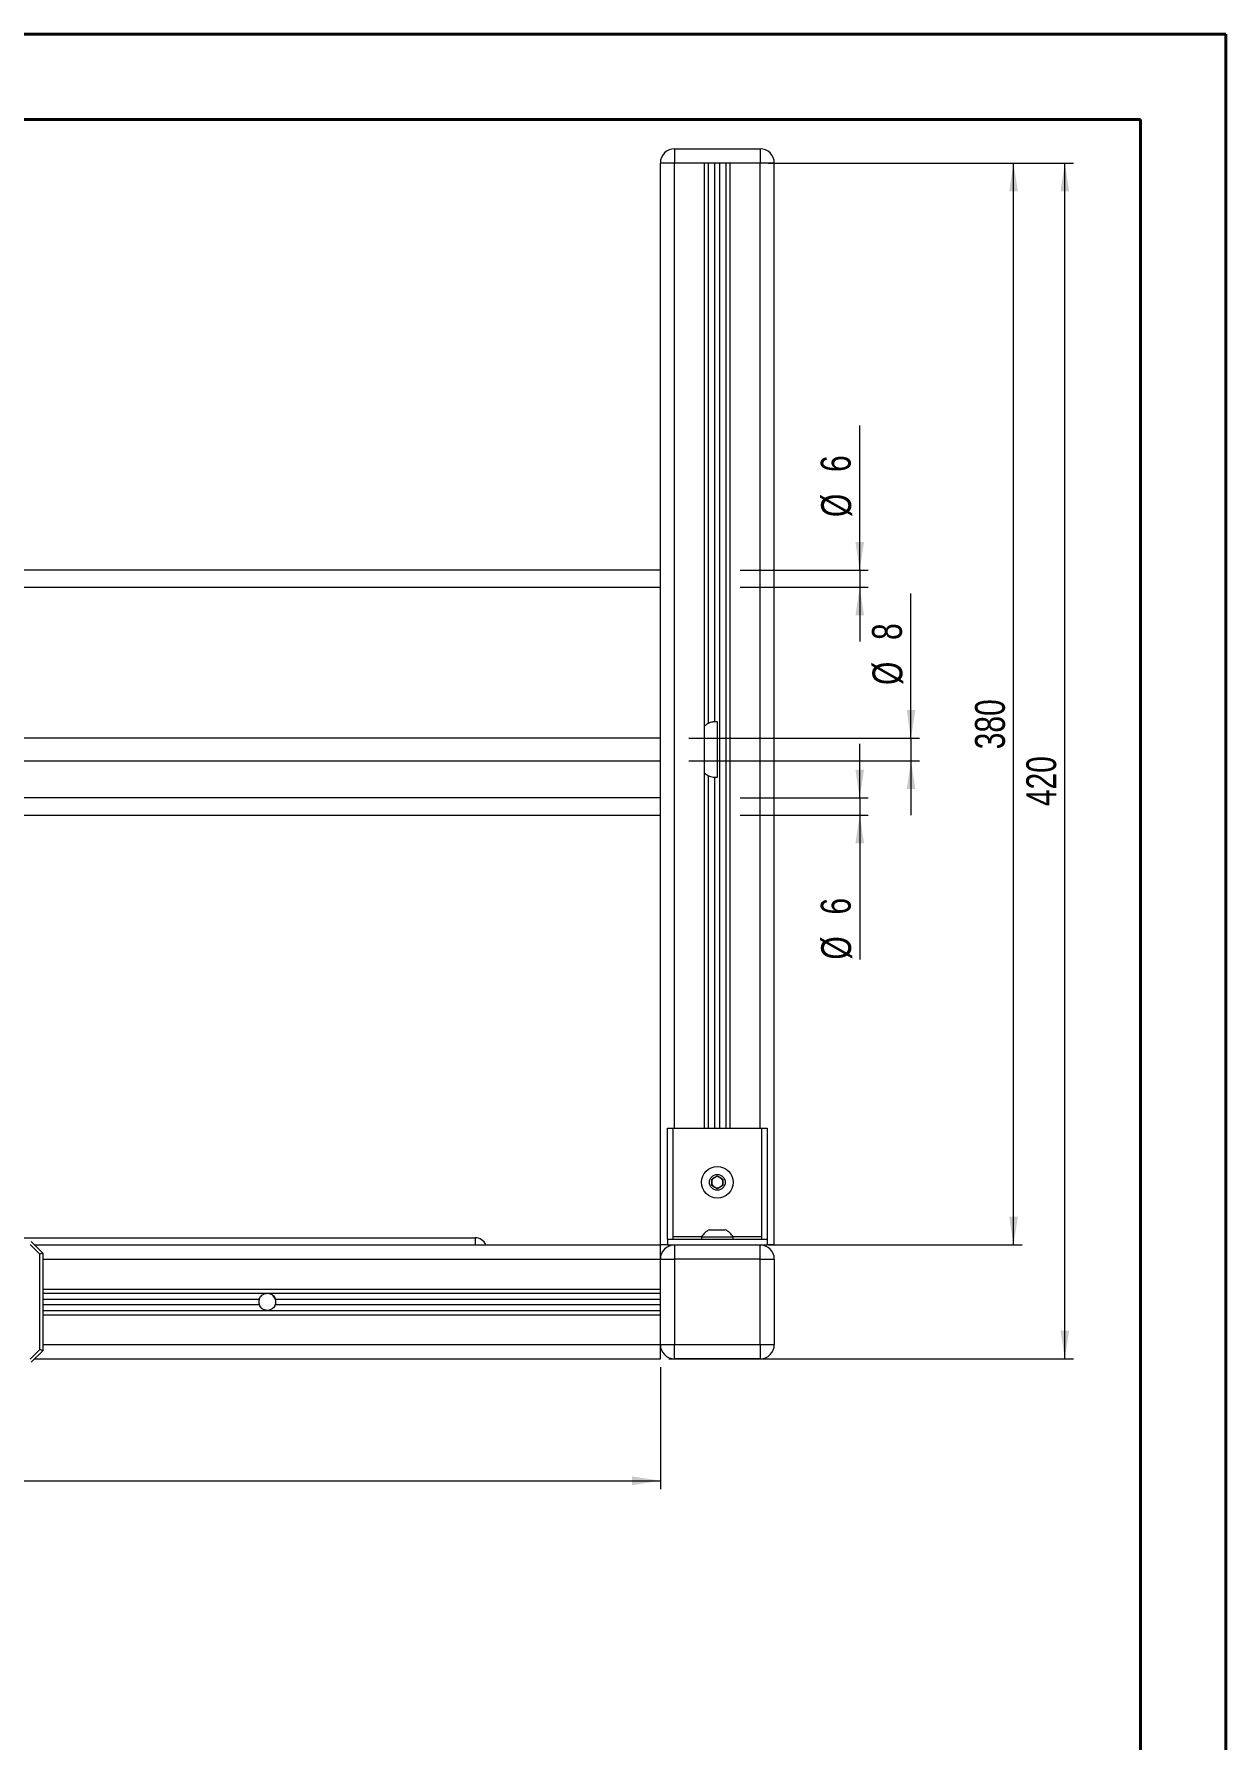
# Model space of a CAD drawing. Header units: millimetres. Extents: x 0 to 594, y 0 to 420.
# Drawn here: x 454.6 to 594.1, y 220.5 to 420.2 of the extents above; entities that cross this region are included whole.
import ezdxf

# ---------------------------------------------------------------- set-up
doc = ezdxf.new("R2010")
doc.units = ezdxf.units.MM
doc.styles.add('SLDTEXTSTYLE0', font='TXT', dxfattribs={"width": 0.75})
doc.dimstyles.new('SLDDIMSTYLE0', dxfattribs={"dimtxt": 3.5, "dimasz": 3.302, "dimexe": 0, "dimexo": 0.0625, "dimgap": 0.875, "dimtad": 1, "dimlfac": 3, "dimrnd": 1e-09, "dimzin": 12, "dimdsep": 46, "dimtxsty": 'SLDTEXTSTYLE0', "dimsah": 1, "dimcen": 0.09, "dimadec": 0, "dimazin": 3, "dimtfac": 1, "dimtmove": 0, "dimatfit": 0, "dimfxl": 0, "dimfrac": 2, "dimtolj": 1, "dimtzin": 12, "dimarcsym": 0})
doc.dimstyles.new('SLDDIMSTYLE1', dxfattribs={"dimtxt": 3.5, "dimasz": 3.302, "dimexe": 0, "dimexo": 0.0625, "dimgap": 0.875, "dimtad": 1, "dimlfac": 3, "dimrnd": 1e-09, "dimzin": 12, "dimdsep": 46, "dimtxsty": 'SLDTEXTSTYLE0', "dimsah": 1, "dimcen": 0.09, "dimadec": 0, "dimazin": 3, "dimtfac": 1, "dimtofl": 0, "dimtmove": 0, "dimatfit": 3, "dimfxl": 0, "dimfrac": 2, "dimtolj": 1, "dimtzin": 12, "dimarcsym": 0})

# ---------------------------------------------------------------- blocks, each defined once
blk = doc.blocks.new('*D7')
at = {"color": 7, "linetype": 'Continuous', "lineweight": 0}
for p, q in [((540.57, 405.12), (570.23, 405.12)), ((569.23, 278.45), (569.23, 405.12)), ((540.57, 278.45), (570.23, 278.45))]:
    blk.add_line(p, q, dxfattribs=at)
for points in [[(569.23, 405.12), (568.73, 401.82), (569.74, 401.82)], [(569.23, 278.45), (569.74, 281.75), (568.73, 281.75)]]:
    blk.add_solid(points, dxfattribs=at)
at = {"color": 7, "linetype": 'Continuous', "lineweight": 0, "insert": (564.72, 336.48, -6.82), "char_height": 3.5, "attachment_point": 1, "rotation": 90, "style": 'SLDTEXTSTYLE0'}
blk.add_mtext('380', dxfattribs=at)
blk = doc.blocks.new('*D8')
at = {"color": 7, "linetype": 'Continuous', "lineweight": 0}
for p, q in [((369.23, 264.12), (369.23, 249.84)), ((527.9, 264.12), (527.9, 249.84)), ((369.23, 250.84), (527.9, 250.84))]:
    blk.add_line(p, q, dxfattribs=at)
for points in [[(369.23, 250.84), (372.54, 250.33), (372.54, 251.35)], [(527.9, 250.84), (524.6, 251.35), (524.6, 250.33)]]:
    blk.add_solid(points, dxfattribs=at)
at = {"color": 7, "linetype": 'Continuous', "lineweight": 0, "insert": (443.4, 255.35, -6.82), "char_height": 3.5, "attachment_point": 1, "style": 'SLDTEXTSTYLE0'}
blk.add_mtext('476', dxfattribs=at)
blk = doc.blocks.new('*D10')
at = {"color": 7, "linetype": 'Continuous', "lineweight": 0}
for p, q in [((551.23, 357.45), (551.23, 374.38)), ((537.23, 357.45), (552.23, 357.45)), ((551.23, 357.45), (551.23, 355.45)), ((537.23, 355.45), (552.23, 355.45)), ((551.23, 355.45), (551.23, 349.1))]:
    blk.add_line(p, q, dxfattribs=at)
for points in [[(551.23, 357.45), (551.74, 360.75), (550.73, 360.75)], [(551.23, 355.45), (550.73, 352.15), (551.74, 352.15)]]:
    blk.add_solid(points, dxfattribs=at)
at = {"color": 7, "linetype": 'Continuous', "lineweight": 0, "char_height": 3.5, "attachment_point": 1, "rotation": 90, "style": 'SLDTEXTSTYLE0'}
for s, insert in [('6', (546.67, 368.95, -6.82)), ('%%c', (546.72, 363.67, -6.82))]:
    blk.add_mtext(s, dxfattribs=dict(at, insert=insert))
blk = doc.blocks.new('*D11')
at = {"color": 7, "linetype": 'Continuous', "lineweight": 0}
for p, q in [((557.23, 337.78), (557.23, 354.71)), ((531.23, 337.78), (558.23, 337.78)), ((557.23, 337.78), (557.23, 335.12)), ((531.23, 335.12), (558.23, 335.12)), ((557.23, 335.12), (557.23, 328.77))]:
    blk.add_line(p, q, dxfattribs=at)
for points in [[(557.23, 337.78), (557.74, 341.09), (556.73, 341.09)], [(557.23, 335.12), (556.73, 331.82), (557.74, 331.82)]]:
    blk.add_solid(points, dxfattribs=at)
at = {"color": 7, "linetype": 'Continuous', "lineweight": 0, "char_height": 3.5, "attachment_point": 1, "rotation": 90, "style": 'SLDTEXTSTYLE0'}
for s, insert in [('8', (552.67, 349.28, -6.82)), ('%%c', (552.72, 344.01, -6.82))]:
    blk.add_mtext(s, dxfattribs=dict(at, insert=insert))
blk = doc.blocks.new('*D12')
at = {"color": 7, "linetype": 'Continuous', "lineweight": 0}
for p, q in [((551.23, 330.78), (551.23, 337.13)), ((537.23, 330.78), (552.23, 330.78)), ((551.23, 330.78), (551.23, 328.78)), ((537.23, 328.78), (552.23, 328.78)), ((551.23, 328.78), (551.23, 311.86))]:
    blk.add_line(p, q, dxfattribs=at)
for points in [[(551.23, 330.78), (551.74, 334.09), (550.73, 334.09)], [(551.23, 328.78), (550.73, 325.48), (551.74, 325.48)]]:
    blk.add_solid(points, dxfattribs=at)
at = {"color": 7, "linetype": 'Continuous', "lineweight": 0, "char_height": 3.5, "attachment_point": 1, "rotation": 90, "style": 'SLDTEXTSTYLE0'}
for s, insert in [('6', (546.67, 317.13, -6.82)), ('%%c', (546.72, 311.86, -6.82))]:
    blk.add_mtext(s, dxfattribs=dict(at, insert=insert))
blk = doc.blocks.new('*D13')
at = {"color": 7, "linetype": 'Continuous', "lineweight": 0}
for p, q in [((542.23, 405.12), (576.23, 405.12)), ((575.23, 265.12), (575.23, 405.12)), ((528.9, 265.12), (576.23, 265.12))]:
    blk.add_line(p, q, dxfattribs=at)
for points in [[(575.23, 405.12), (574.73, 401.82), (575.74, 401.82)], [(575.23, 265.12), (575.74, 268.42), (574.73, 268.42)]]:
    blk.add_solid(points, dxfattribs=at)
at = {"color": 7, "linetype": 'Continuous', "lineweight": 0, "insert": (570.72, 329.82, -6.82), "char_height": 3.5, "attachment_point": 1, "rotation": 90, "style": 'SLDTEXTSTYLE0'}
blk.add_mtext('420', dxfattribs=at)

msp = doc.modelspace()

# ---------------------------------------------------------------- linework, layer by layer
at = {"color": 7, "linetype": 'Continuous', "lineweight": 40}
for p, q in [((0.0788, 420.2148), (594.0788, 420.2148)), ((594.0788, 0.2148), (594.0788, 420.2148)), ((25.0788, 410.2148), (584.0788, 410.2148)), ((584.0788, 410.2148), (584.0788, 10.2148))]:
    msp.add_line(p, q, dxfattribs=at)
at = {"color": 7, "linetype": 'Continuous', "lineweight": 15}
for p, q in [((529.5674, 406.785), (539.5674, 406.785)), ((529.5674, 406.785), (529.5674, 405.1183)), ((539.5674, 406.785), (539.5674, 405.1183)), ((527.9007, 278.4517), (527.9007, 405.1183)), ((529.5674, 405.1183), (527.9007, 405.1183)), ((533.0674, 405.1183), (529.5674, 405.1183)), ((539.5674, 405.1183), (529.5674, 405.1183)), ((533.0674, 292.1183), (533.0674, 405.1183)), ((533.5506, 339.5508), (533.5506, 405.1183)), ((534.2577, 339.7176), (534.2577, 405.1183)), ((536.0674, 292.1183), (536.0674, 405.1183)), ((539.5674, 405.1183), (536.0674, 405.1183)), ((541.2341, 405.1183), (539.5674, 405.1183)), ((541.2341, 278.4517), (541.2341, 405.1183)), ((527.9007, 357.4517), (432.9855, 357.4517)), ((432.9855, 355.4517), (527.9007, 355.4517)), ((534.2577, 339.7176), (534.5674, 339.7176)), ((534.5674, 339.7176), (534.5674, 333.1857)), ((527.9007, 337.785), (431.3189, 337.785)), ((431.3189, 335.1183), (527.9007, 335.1183)), ((534.5674, 333.1857), (534.2577, 333.1857)), ((527.9007, 330.785), (432.9855, 330.785)), ((432.9855, 328.785), (527.9007, 328.785)), ((528.7341, 292.1183), (529.4007, 292.1183)), ((528.7341, 279.1183), (528.7341, 292.1183)), ((529.4007, 279.1183), (529.4007, 292.1183)), ((529.4007, 292.1183), (539.7341, 292.1183)), ((539.7341, 292.1183), (539.7341, 279.1183)), ((539.7341, 292.1183), (540.4007, 292.1183)), ((540.4007, 292.1183), (540.4007, 279.1183)), ((533.907, 286.1663), (534.5674, 286.5476)), ((533.907, 285.4037), (533.907, 286.1663)), ((534.5674, 286.5476), (535.2278, 286.1663)), ((535.2278, 286.1663), (535.2278, 285.4037)), ((534.5674, 285.0224), (533.907, 285.4037)), ((535.2278, 285.4037), (534.5674, 285.0224)), ((533.6424, 280.2359), (535.4924, 280.2359)), ((390.9007, 279.285), (506.234, 279.285)), ((455.2841, 277.3635), (454.1459, 278.5017)), ((454.284, 278.835), (455.6174, 277.5016)), ((454.6674, 278.4517), (527.9007, 278.4517)), ((528.7341, 278.4517), (527.9007, 278.4517)), ((527.9007, 276.785), (527.9007, 278.4517)), ((528.7341, 279.1183), (528.7341, 278.4517)), ((528.7341, 279.1183), (529.4007, 279.1183)), ((528.7341, 278.4517), (529.5674, 278.4517)), ((529.4007, 279.1183), (539.7341, 279.1183)), ((529.5674, 278.4517), (533.0674, 278.4517)), ((529.5674, 278.4517), (539.5674, 278.4517)), ((529.5674, 278.4517), (529.5674, 276.785)), ((532.7174, 279.3808), (532.7174, 279.1183)), ((532.7174, 279.3808), (536.4173, 279.3808)), ((536.0674, 278.4517), (539.5674, 278.4517)), ((536.4173, 279.1183), (536.4173, 279.3808)), ((539.5674, 278.4517), (540.4007, 278.4517)), ((539.5674, 276.785), (539.5674, 278.4517)), ((539.7341, 279.1183), (540.4007, 279.1183)), ((540.4007, 279.1183), (540.4007, 278.4517)), ((541.2341, 278.4517), (540.4007, 278.4517)), ((455.2841, 266.2064), (455.2841, 277.3635)), ((455.6174, 277.5016), (455.6174, 266.0684)), ((527.9007, 273.285), (527.9007, 276.785)), ((527.9007, 266.785), (527.9007, 276.785)), ((527.9007, 276.785), (529.5674, 276.785)), ((529.5674, 276.785), (529.5674, 266.785)), ((539.5674, 276.785), (529.5674, 276.785)), ((539.5674, 266.785), (539.5674, 276.785)), ((539.5674, 276.785), (541.2341, 276.785)), ((541.2341, 276.785), (541.2341, 273.285)), ((541.2341, 276.785), (541.2341, 266.785)), ((455.6174, 273.285), (527.9007, 273.285)), ((482.8516, 272.0946), (527.9007, 272.0946)), ((455.6174, 270.285), (527.9007, 270.285)), ((482.8516, 271.4753), (527.9007, 271.4753)), ((527.9007, 266.785), (527.9007, 270.285)), ((541.2341, 270.285), (541.2341, 266.785)), ((454.1459, 265.0683), (455.2841, 266.2064)), ((455.6174, 266.0684), (454.284, 264.735)), ((527.9007, 265.1183), (527.9007, 266.785)), ((527.9007, 266.785), (529.5674, 266.785)), ((529.5674, 266.785), (539.5674, 266.785)), ((529.5674, 265.1183), (529.5674, 266.785)), ((539.5674, 266.785), (541.2341, 266.785)), ((539.5674, 266.785), (539.5674, 265.1183)), ((454.6674, 265.1183), (527.9007, 265.1183)), ((533.0674, 265.1183), (529.5674, 265.1183)), ((539.5674, 265.1183), (529.5674, 265.1183)), ((539.5674, 265.1183), (536.0674, 265.1183))]:
    msp.add_line(p, q, dxfattribs=at)
at = {"color": 66, "linetype": 'Continuous', "lineweight": 15}
for p, q in [((529.5674, 292.1183), (529.5674, 405.1183)), ((534.877, 292.1183), (534.877, 405.1183)), ((535.5841, 292.1183), (535.5841, 405.1183)), ((539.5674, 292.1183), (539.5674, 405.1183)), ((533.5506, 292.1183), (533.5506, 333.3525)), ((534.2577, 292.1183), (534.2577, 333.1857)), ((506.234, 279.285), (506.234, 278.4517)), ((529.4007, 279.4517), (532.7604, 279.4517)), ((536.3744, 279.4517), (539.7341, 279.4517)), ((455.6174, 276.785), (527.9007, 276.785)), ((455.6174, 272.8017), (527.9007, 272.8017)), ((455.6174, 272.0946), (480.9499, 272.0946)), ((455.6174, 271.4753), (480.9499, 271.4753)), ((455.6174, 270.7682), (527.9007, 270.7682)), ((455.6174, 266.785), (527.9007, 266.785))]:
    msp.add_line(p, q, dxfattribs=at)
at = {"color": 7, "linetype": 'Continuous', "lineweight": 15, "flags": 128}
for points in [[(455.6174, 277.5016), (455.611, 277.499), (455.592, 277.4911), (455.5612, 277.4784), (455.5198, 277.4612), (455.4692, 277.4403), (455.4116, 277.4164), (455.3491, 277.3905), (455.2841, 277.3635)], [(455.6174, 266.0684), (455.611, 266.071), (455.592, 266.0789), (455.5612, 266.0916), (455.5198, 266.1088), (455.4692, 266.1297), (455.4116, 266.1536), (455.3491, 266.1795), (455.2841, 266.2064)]]:
    msp.add_lwpolyline(points, dxfattribs=at)
at = {"color": 7, "linetype": 'Continuous', "lineweight": 15}
for radius in [1.85, 0.925]:
    msp.add_circle((534.5674, 285.785), radius, dxfattribs=at)
for centre, radius, start, end in [((529.5674, 405.1183), 1.6667, 90, 180), ((539.5674, 405.1183), 1.6667, 0, 90), ((535.5102, 336.4517), 3.6667, 122.304953, 131.776038), ((535.5102, 336.4517), 3.6667, 228.223962, 237.695047), ((534.5674, 285.785), 0.6604, 120, 180), ((534.5674, 285.785), 0.6604, 180, 240), ((534.5674, 285.785), 0.6604, 60, 120), ((534.5674, 285.785), 0.6604, 0, 60), ((534.5674, 285.785), 0.6604, 300, 0), ((534.5674, 285.785), 0.6604, 240, 300), ((534.5674, 278.3075), 2.1387, 115.625629, 149.880218), ((534.5674, 278.3075), 2.1387, 30.119782, 64.374371), ((506.2341, 277.9517), 1.3333, 22.024313, 90), ((529.5674, 276.785), 1.6667, 90, 180), ((539.5674, 276.785), 1.6667, 0, 90), ((481.9007, 271.785), 1, 161.192225, 205.806972), ((481.9007, 271.785), 1, 161.962219, 198.037781), ((481.9007, 271.785), 1, 322.795111, 72.409084), ((481.9007, 271.785), 1, 341.962219, 18.037781), ((529.5674, 266.785), 1.6667, 180, 270), ((539.5674, 266.785), 1.6667, 270, 0)]:
    msp.add_arc(centre, radius, start, end, dxfattribs=at)
for points, knots in [([(533.5506, 339.5508), (533.6269, 339.5895), (533.7795, 339.6671), (534.0398, 339.7118), (534.2019, 339.7161), (534.2577, 339.7176)], [0, 0, 0, 0, 0.395502153, 0.791898633, 1, 1, 1, 1]), ([(534.2577, 333.1857), (534.1562, 333.1904), (533.9531, 333.1997), (533.7116, 333.264), (533.5962, 333.3275), (533.5506, 333.3525)], [0, 0, 0, 0, 0.37724904, 0.7541883, 1, 1, 1, 1]), ([(480.9499, 272.0946), (480.989, 272.1864), (481.0671, 272.3694), (481.2788, 272.5858), (481.5282, 272.7289), (481.814, 272.7938), (482.1039, 272.7785), (482.3791, 272.6799), (482.6153, 272.5044), (482.7741, 272.2962), (482.831, 272.1482), (482.8516, 272.0946)], [0, 0, 0, 0, 0.115452042, 0.230128522, 0.361890904, 0.466971338, 0.57262673, 0.692674031, 0.81564208, 0.933307446, 1, 1, 1, 1]), ([(482.8516, 271.4753), (482.8124, 271.3835), (482.7343, 271.2006), (482.5227, 270.9842), (482.2732, 270.8411), (481.9875, 270.7761), (481.6976, 270.7915), (481.4224, 270.89), (481.1861, 271.0656), (481.0273, 271.2737), (480.9704, 271.4218), (480.9499, 271.4753)], [0, 0, 0, 0, 0.115452041, 0.230129152, 0.361890733, 0.466971165, 0.572626556, 0.692673854, 0.815641901, 0.933307822, 1, 1, 1, 1])]:
    msp.add_open_spline(points, degree=3, knots=knots, dxfattribs=at)

# ---------------------------------------------------------------- dimensions: what is measured, and where the dimension line sits
at = {"color": 7, "linetype": 'Continuous', "lineweight": 0}
for base, p1, p2, picture, middle in [((575.2341, 405.1183), (527.9007, 265.1183), (541.2341, 405.1183), '*D13', (575.2341, 335.1183)), ((569.2341, 405.1183), (539.5674, 278.4517), (539.5674, 405.1183), '*D7', (569.2341, 341.785))]:
    dim = msp.add_linear_dim(base=base, p1=p1, p2=p2, angle=90, dimstyle='SLDDIMSTYLE1', dxfattribs=at)
    dim.commit()
    dim.dimension.update_dxf_attribs({"geometry": picture, "text_midpoint": middle, "dimtype": 160})
for base, p1, p2, picture, middle in [((551.2341, 355.4517), (536.2341, 357.4517), (536.2341, 355.4517), '*D10', (551.2341, 369.027)), ((557.2341, 335.1183), (530.2341, 337.785), (530.2341, 335.1183), '*D11', (557.2341, 349.3603)), ((551.2341, 328.785), (536.2341, 330.785), (536.2341, 328.785), '*D12', (551.2341, 317.2097))]:
    dim = msp.add_linear_dim(base=base, p1=p1, p2=p2, angle=90, text='%%c<>', dimstyle='SLDDIMSTYLE0', dxfattribs=at)
    dim.commit()
    dim.dimension.update_dxf_attribs({"geometry": picture, "text_midpoint": middle, "dimtype": 160})
dim = msp.add_linear_dim(base=(527.9007, 250.8402), p1=(369.2341, 265.1183), p2=(527.9007, 265.1183), dimstyle='SLDDIMSTYLE1', dxfattribs=at)
dim.commit()
dim.dimension.update_dxf_attribs({"geometry": '*D8', "text_midpoint": (448.6972, 250.8402), "dimtype": 160})

doc.saveas('drawing.dxf')
